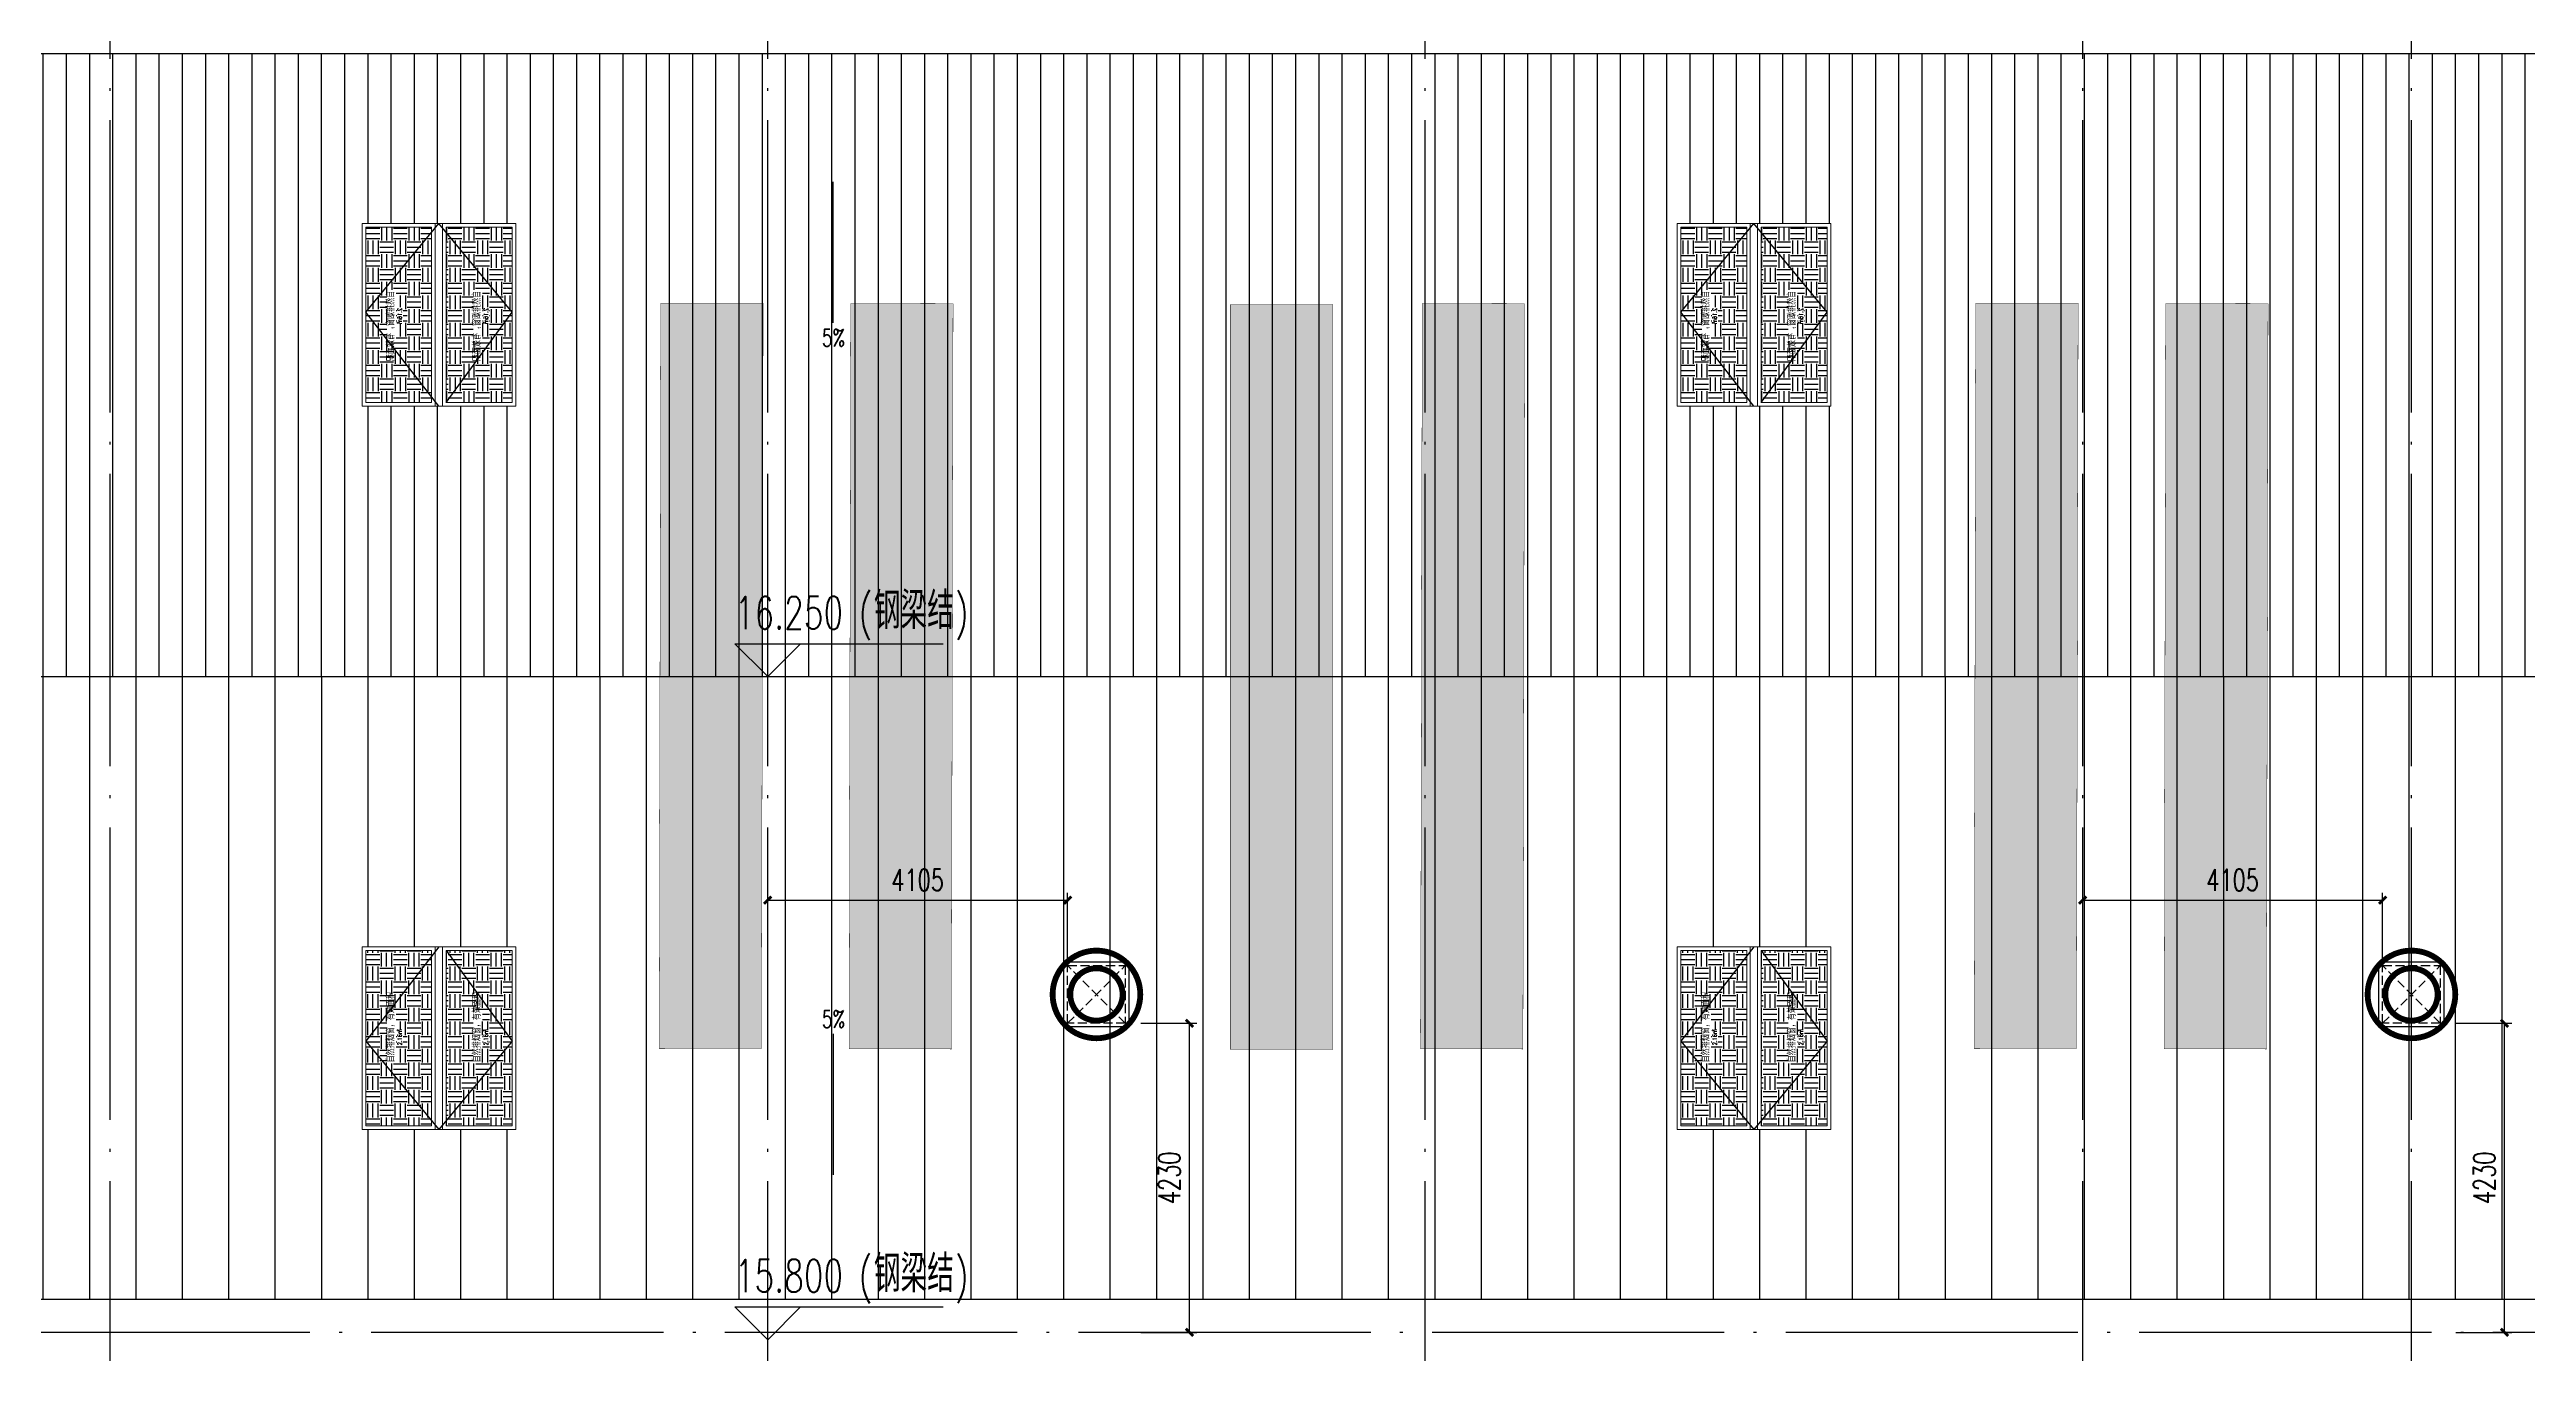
# Model space of a CAD drawing. Extents: x -555607 to 460190, y 498714 to 1664455.
# Drawn here: x 316315 to 350220, y 566595 to 584427 of the extents above; entities that cross this region are included whole.
import ezdxf

# ---------------------------------------------------------------- set-up
doc = ezdxf.new("R2010")
doc.units = 0
doc.header["$LTSCALE"] = 1000
doc.header["$MEASUREMENT"] = 0
for name, pattern in [('DASH', [0.35, 0.25, -0.1]), ('DOTE', [2.42, 2, -0.2, 0.02, -0.2]), ('HIDDEN', [9.525, 6.35, -3.175])]:
    doc.linetypes.add(name, pattern=pattern)
doc.layers.get('Defpoints').update_dxf_attribs({"color": 210})
for name, color, linetype in [('99平面图例外参$0$A-HATCH-2', 251, 'Continuous'), ('A-AXIS-DOTE', 14, 'DOTE'), ('A-AXIS-DP', 126, 'Continuous'), ('A-AXIS-SYMB', 3, 'Continuous'), ('A-HATCH-2', 251, 'Continuous'), ('A-LIN-V', 9, 'Continuous'), ('A-SFCE', 30, 'Continuous'), ('A-WINDOW', 8, 'Continuous'), ('E-电气标注', 84, 'Continuous'), ('SPACE', 7, 'Continuous'), ('SPACE_HATCH', 8, 'Continuous'), ('参考线', 8, 'Continuous'), ('外框', 1, 'HIDDEN'), ('暖通', 7, 'Continuous')]:
    doc.layers.add(name, color=color, linetype=linetype)
doc.layers.add('成型线', color=3, linetype='Continuous', lineweight=18)
doc.styles.add('_TCH_DIM', font='SIMPLEX', dxfattribs={"bigfont": 'GBCBIG'})
doc.styles.add('_TCH_DIM_T3', font='SIMPLEX', dxfattribs={"width": 0.705882, "bigfont": 'GBCBIG'})
doc.styles.add('_TCH_SPACE', font='SIMPLEX', dxfattribs={"height": 5, "bigfont": 'GBCBIG'})
doc.dimstyles.new('_TCH_ARCH&&100', dxfattribs={"dimtxt": 297.5, "dimasz": 100, "dimexe": 100, "dimexo": 100, "dimgap": 126.25, "dimtad": 1, "dimdec": 0, "dimzin": 0, "dimdsep": 46, "dimtxsty": '_TCH_DIM_T3', "dimblk": 'ARCHTICK', "dimcen": 0.09, "dimclrt": 7, "dimazin": 2, "dimtfac": 1, "dimtdec": 0, "dimtix": 1, "dimtmove": 2, "dimatfit": 3, "dimfxl": 100, "dimtolj": 1, "dimtzin": 0, "dimarcsym": 0})
pattern_1 = [(0, (0, 0), (187.5, 187.5), [187.5, -187.5]), (0, (0, 70.31), (187.5, 187.5), [187.5, -187.5]), (0, (0, 140.62), (187.5, 187.5), [187.5, -187.5]), (90, (23.44, 164.06), (-187.5, 187.5), [187.5, -187.5]), (90, (93.75, 164.06), (-187.5, 187.5), [187.5, -187.5]), (90, (164.06, 164.06), (-187.5, 187.5), [187.5, -187.5])]

# ---------------------------------------------------------------- blocks, each defined once
blk = doc.blocks.new('44')
blk.add_wipeout([(277446, 745270), (279946, 745270), (279946, 747370), (277446, 747370)]).dxf.layer = '参考线'
at = {"layer": 'SPACE_HATCH'}
h = blk.add_hatch(dxfattribs=at)
h.set_pattern_fill('土壤', color=250, scale=50, style=0)
h.set_pattern_definition(pattern_1)
h.paths.add_polyline_path([(277496, 746420), (279896, 746420), (279896, 747320), (277496, 747320)])
h.paths.add_polyline_path([(278352, 746904), (279057, 746904), (279057, 747034), (278352, 747034)])
h.paths.add_polyline_path([(278591, 746811), (278817, 746811), (278817, 746895), (278591, 746895)])
h = blk.add_hatch(dxfattribs=at)
h.set_pattern_fill('土壤', color=250, scale=50, style=0)
h.set_pattern_definition(pattern_1)
h.paths.add_polyline_path([(277496, 746220), (279896, 746220), (279896, 745320), (277496, 745320)])
h.paths.add_polyline_path([(278352, 745724), (279057, 745724), (279057, 745854), (278352, 745854)])
h.paths.add_polyline_path([(278591, 745631), (278817, 745631), (278817, 745715), (278591, 745715)])
at = {"layer": '外框', "color": 250}
for points in [[(279946, 746320), (278658, 747320), (277446, 746320)], [(279896, 746220), (278658, 745320), (277446, 746320)]]:
    blk.add_lwpolyline(points, dxfattribs=at)
at = {"layer": '成型线', "color": 8}
for p, q in [((279946, 745270), (279946, 747370)), ((277446, 746370), (279946, 746370)), ((277446, 746270), (279946, 746270)), ((277496, 746420), (279896, 746420)), ((277496, 746220), (279896, 746220))]:
    blk.add_line(p, q, dxfattribs=at)
for points in [[(279946, 745270), (277446, 745270), (277446, 747370), (279946, 747370)], [(277496, 746420), (277496, 747320), (279896, 747320), (279896, 746420)], [(279896, 746220), (279896, 745320), (277496, 745320), (277496, 746220)]]:
    blk.add_lwpolyline(points, dxfattribs=at)
at = {"layer": 'SPACE', "color": 250, "style": '_TCH_SPACE'}
for p in [(278365, 746930), (278365, 745750)]:
    blk.add_text('自然排烟窗，有效面积', height=96.5, dxfattribs=at).set_placement(p)
at = {"layer": 'SPACE', "color": 250, "style": '_TCH_SPACE', "width": 0.705882}
for s, height, p in [('2.16m', 59.5, (278600, 746828)), ('2', 29.8, (278792, 746863)), ('2.16m', 59.5, (278600, 745648)), ('2', 29.8, (278792, 745683))]:
    blk.add_text(s, height=height, dxfattribs=at).set_placement(p)
blk = doc.blocks.new('frtt')
at = {"layer": 'A-LIN-V', "xscale": -1, "rotation": 90}
blk.add_blockref('44', (1112916, 997966), dxfattribs=at)
at = {"layer": 'A-LIN-V', "rotation": 90}
blk.add_blockref('44', (1112916, 430674), dxfattribs=at)
blk = doc.blocks.new('242343243')
at = {"layer": 'A-WINDOW'}
for p in [(-44950, -138475), (-26950, -138475)]:
    blk.add_blockref('frtt', p, dxfattribs=at)
blk = doc.blocks.new('fengji')
at = {"layer": '暖通', "color": 7, "linetype": 'DASH', "ltscale": 0.5}
for p, q in [((-395, 395), (395, -395)), ((395, 395), (-395, -395))]:
    blk.add_line(p, q, dxfattribs=at)
at = {"layer": '暖通', "color": 7, "const_width": 79.8}
for points in [[(0, -600, -1), (0, 600, -1)], [(0, -600, 1), (0, 600, 1)]]:
    blk.add_lwpolyline(points, format="xyb", dxfattribs=at)
at = {"layer": '暖通', "color": 7, "ltscale": 0.5}
blk.add_lwpolyline([(-445, 445), (445, 445), (445, -445), (-445, -445)], close=True, dxfattribs=at)
at = {"layer": '暖通', "color": 7, "linetype": 'DASH', "const_width": 79.8}
for points in [[(0, -358, -1), (0, 358, -1)], [(0, -358, 1), (0, 358, 1)]]:
    blk.add_lwpolyline(points, format="xyb", dxfattribs=at)
at = {"layer": '暖通', "color": 7, "linetype": 'DASH', "ltscale": 0.5}
blk.add_lwpolyline([(-395, 395), (395, 395), (395, -395), (-395, -395)], close=True, dxfattribs=at)
blk = doc.blocks.new('_ArchTick')
at = {"color": 0, "linetype": 'ByBlock', "const_width": 0.4}
blk.add_lwpolyline([(-0.5, -0.5), (0.5, 0.5)], dxfattribs=at)
blk = doc.blocks.new('*D700')
at = {"layer": 'A-AXIS-DP', "color": 0, "lineweight": -2, "transparency": 16777216}
for p, q in [((349255, 571100), (350020, 571100)), ((349920, 566870), (349920, 571100)), ((349255, 566870), (350020, 566870))]:
    blk.add_line(p, q, dxfattribs=at)
at = {"layer": 'Defpoints', "color": 0, "transparency": 16777216}
for p in [(349155, 571100), (349920, 571100), (349155, 566870)]:
    blk.add_point(p, dxfattribs=at)
at = {"layer": 'A-AXIS-DP', "color": 0, "lineweight": -2, "transparency": 16777216, "xscale": 100, "yscale": 100, "zscale": 100}
for p, rotation in [((349920, 571100), 90), ((349920, 566870), 270)]:
    blk.add_blockref('_ArchTick', p, dxfattribs=dict(at, rotation=rotation))
at = {"layer": 'A-AXIS-DP', "color": 7, "transparency": 16777216, "insert": (349645, 568985), "char_height": 297.5, "attachment_point": 5, "rotation": 90, "style": '_TCH_DIM_T3'}
blk.add_mtext('\\A1;4230', dxfattribs=at)
blk = doc.blocks.new('*D701')
at = {"layer": 'A-AXIS-DP', "color": 0, "lineweight": -2, "transparency": 16777216}
for p, q in [((331255, 571100), (332020, 571100)), ((331920, 566870), (331920, 571100)), ((331255, 566870), (332020, 566870))]:
    blk.add_line(p, q, dxfattribs=at)
at = {"layer": 'Defpoints', "color": 0, "transparency": 16777216}
for p in [(331155, 571100), (331920, 571100), (331155, 566870)]:
    blk.add_point(p, dxfattribs=at)
at = {"layer": 'A-AXIS-DP', "color": 0, "lineweight": -2, "transparency": 16777216, "xscale": 100, "yscale": 100, "zscale": 100}
for p, rotation in [((331920, 571100), 90), ((331920, 566870), 270)]:
    blk.add_blockref('_ArchTick', p, dxfattribs=dict(at, rotation=rotation))
at = {"layer": 'A-AXIS-DP', "color": 7, "transparency": 16777216, "insert": (331645, 568985), "char_height": 297.5, "attachment_point": 5, "rotation": 90, "style": '_TCH_DIM_T3'}
blk.add_mtext('\\A1;4230', dxfattribs=at)
blk = doc.blocks.new('*D804')
at = {"layer": 'A-AXIS-DP', "color": 0, "lineweight": -2, "transparency": 16777216}
for p, q in [((344146, 571990), (344146, 572885)), ((344146, 572785), (348251, 572785)), ((348251, 571990), (348251, 572885))]:
    blk.add_line(p, q, dxfattribs=at)
at = {"layer": 'Defpoints', "color": 0, "transparency": 16777216}
for p in [(348251, 572785), (344146, 571890), (348251, 571890)]:
    blk.add_point(p, dxfattribs=at)
at = {"layer": 'A-AXIS-DP', "color": 0, "lineweight": -2, "transparency": 16777216, "xscale": 100, "yscale": 100, "zscale": 100, "rotation": 180}
blk.add_blockref('_ArchTick', (344146, 572785), dxfattribs=at)
at = {"layer": 'A-AXIS-DP', "color": 0, "lineweight": -2, "transparency": 16777216, "xscale": 100, "yscale": 100, "zscale": 100}
blk.add_blockref('_ArchTick', (348251, 572785), dxfattribs=at)
at = {"layer": 'A-AXIS-DP', "color": 7, "transparency": 16777216, "insert": (346198, 573060), "char_height": 297.5, "attachment_point": 5, "style": '_TCH_DIM_T3'}
blk.add_mtext('\\A1;4105', dxfattribs=at)
blk = doc.blocks.new('*D808')
at = {"layer": 'A-AXIS-DP', "color": 0, "lineweight": -2, "transparency": 16777216}
for p, q in [((326146, 571990), (326146, 572885)), ((326146, 572785), (330251, 572785)), ((330251, 571990), (330251, 572885))]:
    blk.add_line(p, q, dxfattribs=at)
at = {"layer": 'Defpoints', "color": 0, "transparency": 16777216}
for p in [(330251, 572785), (326146, 571890), (330251, 571890)]:
    blk.add_point(p, dxfattribs=at)
at = {"layer": 'A-AXIS-DP', "color": 0, "lineweight": -2, "transparency": 16777216, "xscale": 100, "yscale": 100, "zscale": 100, "rotation": 180}
blk.add_blockref('_ArchTick', (326146, 572785), dxfattribs=at)
at = {"layer": 'A-AXIS-DP', "color": 0, "lineweight": -2, "transparency": 16777216, "xscale": 100, "yscale": 100, "zscale": 100}
blk.add_blockref('_ArchTick', (330251, 572785), dxfattribs=at)
at = {"layer": 'A-AXIS-DP', "color": 7, "transparency": 16777216, "insert": (328198, 573060), "char_height": 297.5, "attachment_point": 5, "style": '_TCH_DIM_T3'}
blk.add_mtext('\\A1;4105', dxfattribs=at)
blk = doc.blocks.new('w42343eeee')
at = {"color": 250}
blk.add_wipeout([(367285, 568212), (365883, 568215), (365906, 578415), (367306, 578412)], dxfattribs=at).dxf.layer = '参考线'
at = {"layer": '99平面图例外参$0$A-HATCH-2'}
h = blk.add_hatch(dxfattribs=at)
h.set_pattern_fill('ANSI33', color=250, scale=75)
h.set_pattern_definition([(45, (1135667.22, 924695.12), (-168.3798, 168.3798), []), (45, (1135835.6, 924695.12), (-168.3798, 168.3798), [119.0625, -59.53125])])
h.paths.add_polyline_path([(366843, 550430), (365843, 550432)])
h.paths.add_polyline_path([(365906, 578415), (367306, 578412), (367283, 568212), (365883, 568215)])
at = {"layer": 'E-电气标注', "color": 250, "const_width": 5}
blk.add_lwpolyline([(365906, 578415), (365883, 568215), (367283, 568212), (367306, 578412)], close=True, dxfattribs=at)
blk = doc.blocks.new('w242343')
at = {"layer": 'A-SFCE', "color": 250}
for p, rotation in [((40598426777.721481, 3385028275.240193), 0.1299680659603089), ((40598429377.724663, 3385028275.24018), 0.1299680659603089), ((40598435892.610237, 3385027449.669922), 0.2599364601502721), ((40598437200.831253, 3385028292.985916), 0.1299680659603089), ((40598444777.675171, 3385028316.07083), 0.1299680659603089), ((40598447377.678352, 3385028316.070817), 0.1299680659603089)]:
    blk.add_blockref('w42343eeee', p, dxfattribs=dict(at, rotation=rotation))
for p, rotation in [((40598426737.004257, 3385046225.194014), 0.1299680659603089), ((40598429337.007401, 3385046225.193998), 0.1299680659603089), ((40598435851.893013, 3385045399.623744), 0.2599364601502721), ((40598437137.016869, 3385046225.168017), 0.1299680659603089), ((40598444736.957932, 3385046266.024651), 0.1299680659603089), ((40598447336.961098, 3385046266.024636), 0.1299680659603089)]:
    blk.add_blockref('w42343eeee', p, dxfattribs=dict(at, rotation=rotation))
blk = doc.blocks.new('2312321321')
at = {"layer": '暖通', "rotation": 180}
for p in [(330645.8, 571495), (348645.8, 571495)]:
    blk.add_blockref('fengji', p, dxfattribs=at)
at = {"layer": 'A-AXIS-DP'}
for p1, p2, distance, picture, middle in [((326145.8, 571890), (330250.8, 571890), 895, '*D808', (328198.3, 573060)), ((344145.8, 571890), (348250.8, 571890), 895, '*D804', (346198.3, 573060)), ((331154.7, 566870), (331154.7, 571100), -765.3, '*D701', (331645, 568985)), ((349154.7, 566870), (349154.7, 571100), -765.3, '*D700', (349645, 568985))]:
    dim = blk.add_aligned_dim(p1=p1, p2=p2, distance=distance, dimstyle='_TCH_ARCH&&100', dxfattribs=at)
    dim.commit()
    dim.dimension.update_dxf_attribs({"geometry": picture, "text_midpoint": middle})

msp = doc.modelspace()

# ---------------------------------------------------------------- block references
at = {"layer": 'A-WINDOW', "rotation": 359.8700319340397}
msp.add_blockref('w242343', (-40606042043.5, -3292924822.4), dxfattribs=at)

# ---------------------------------------------------------------- next in the draw order: hatches: boundary and pattern name
at = {"layer": 'A-HATCH-2'}
h = msp.add_hatch(dxfattribs=at)
h.set_pattern_fill('ANSI31', color=250, scale=200, angle=45)
h.set_pattern_definition([(90, (0, 0), (-317.5, 0), [])])
h.paths.add_polyline_path([(233880, 575845), (366415.7, 575845), (371645.8, 575845), (371645.8, 584370), (192072.8, 584370), (189306.7, 575845), (200954.9, 575845)])
h = msp.add_hatch(dxfattribs=at)
h.set_pattern_fill('ANSI31', color=250, scale=400, angle=45)
h.set_pattern_definition([(90, (0, 0), (-635, 0), [])])
h.paths.add_polyline_path([(233880, 575845), (366415.7, 575845), (371645.8, 575845), (371645.8, 567320), (186845.8, 567335.8), (186845.8, 568260.6), (189306.7, 575845), (221250, 575845)])

# ---------------------------------------------------------------- next in the draw order: linework, layer by layer
at = {"layer": 'A-AXIS-DOTE', "color": 250, "ltscale": 2}
for p, q in [((317145.8, 540740), (317145.8, 637259.3)), ((326145.8, 540740), (326145.8, 637259.3)), ((335145.8, 540740), (335145.8, 637259.3)), ((344145.8, 540740), (344145.8, 637259.3)), ((348645.8, 540740), (348645.8, 637259.3)), ((377960, 566870), (181990, 566870))]:
    msp.add_line(p, q, dxfattribs=at)
at = {"layer": 'A-AXIS-SYMB', "color": 8}
for p, q in [((327040, 582375), (327040, 582615)), ((327040, 580685), (327040, 582375)), ((326145.8, 575845), (325695.8, 576295)), ((325695.8, 576295), (328545.8, 576295)), ((326145.8, 575845), (326595.8, 576295)), ((327040, 570955), (327040, 569265)), ((327040, 569265), (327040, 569025)), ((326145.8, 566770), (325695.8, 567220)), ((325695.8, 567220), (328545.8, 567220)), ((326145.8, 566770), (326595.8, 567220))]:
    msp.add_line(p, q, dxfattribs=at)
at = {"layer": 'A-LIN-V', "color": 8}
for points in [[(371645.8, 584370), (192072.8, 584370)], [(371645.8, 567320), (186545.8, 567320)]]:
    msp.add_lwpolyline(points, dxfattribs=at)
at = {"layer": 'A-SFCE', "color": 8}
msp.add_lwpolyline([(189306.7, 575845), (371645.8, 575845)], dxfattribs=at)

# ---------------------------------------------------------------- next in the draw order: texts
at = {"layer": 'A-AXIS-SYMB', "color": 8, "style": '_TCH_DIM', "width": 0.705882}
for s, height, p in [('5%', 238, (326888, 580363)), ('16.250', 446.25, (325695, 576495)), ('(', 446.2, (327390, 576495)), (')', 446.2, (328705.9, 576495)), ('5%', 238, (326888, 571039)), ('(', 446.2, (327390, 567420)), (')', 446.2, (328705.9, 567420)), ('15.800', 446.25, (325695, 567420))]:
    msp.add_text(s, height=height, dxfattribs=at).set_placement(p)
at = {"layer": 'A-AXIS-SYMB', "color": 8, "style": '_TCH_DIM'}
for p in [(327600, 576495), (327600, 567420)]:
    msp.add_text('钢梁结', height=506.38, dxfattribs=at).set_placement(p)

# ---------------------------------------------------------------- next in the draw order: block references
at = {"layer": 'A-WINDOW'}
msp.add_blockref('242343243', (0, 0), dxfattribs=at)

# ---------------------------------------------------------------- next in the draw order: block references
at = {"layer": '暖通', "color": 7}
msp.add_blockref('2312321321', (0, 0), dxfattribs=at)

doc.saveas('drawing.dxf')
